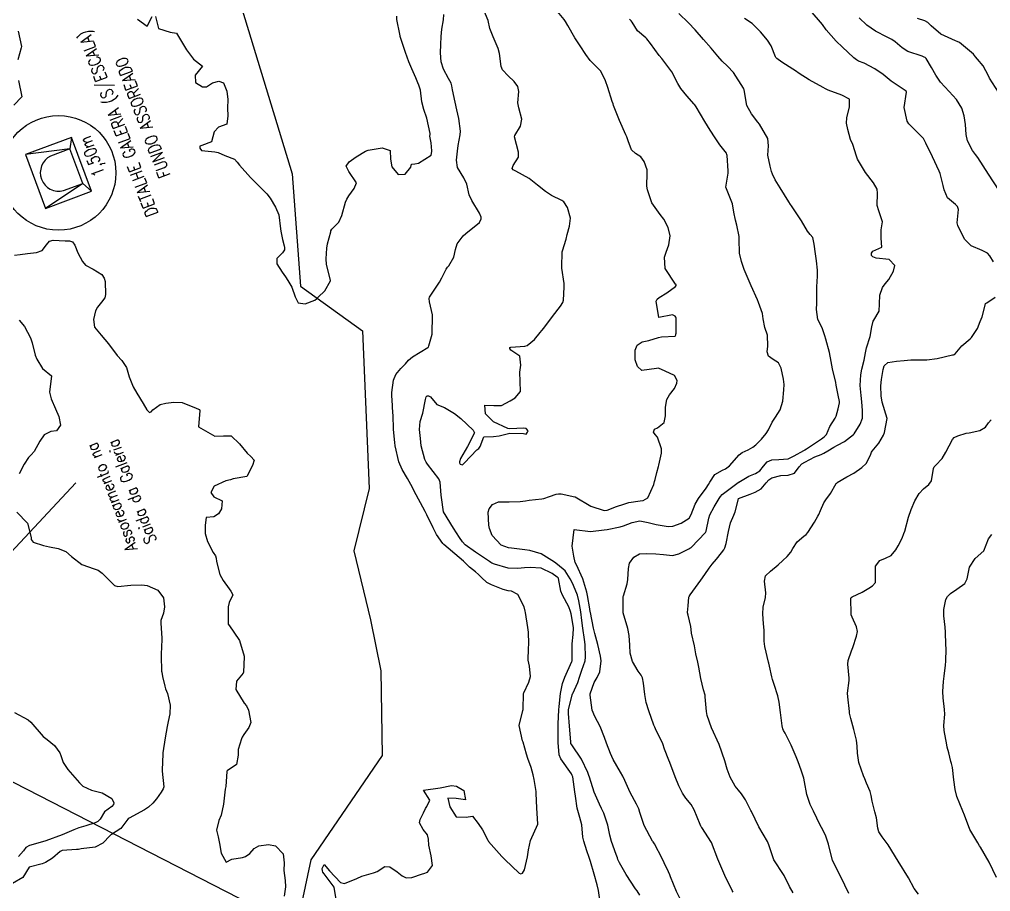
# Model space of a CAD drawing. Header units: metres. Extents: x 292545 to 299085, y 7450245 to 7463078.
# Drawn here: x 298772.6 to 298891, y 7450743.4 to 7450849.8 of the extents above; entities that cross this region are included whole.
import ezdxf

# ---------------------------------------------------------------- set-up
doc = ezdxf.new("R2010")
doc.units = ezdxf.units.M
doc.linetypes.add('CONTINUO', pattern=[0])
for name, color, linetype in [('Curvas de Nivel 1m', 11, 'Continuous'), ('Curvas de Nivel 5m', 15, 'Continuous'), ('Hidrografia', 140, 'Continuous'), ('TEXTO', 45, 'Continuous')]:
    doc.layers.add(name, color=color, linetype=linetype)
doc.styles.add('ROMANS', font='romans', dxfattribs={"height": 0.2})

msp = doc.modelspace()

# ---------------------------------------------------------------- linework, layer by layer
at = {"layer": 'Curvas de Nivel 1m', "flags": 128}
for points, elevation in [([(298843.43, 7450741.78), (298843.2, 7450743.52), (298843.04, 7450744.2), (298842.65, 7450745.52), (298842.22, 7450747.06), (298842.06, 7450747.53), (298841.78, 7450748.34), (298841.4, 7450749.53), (298841.29, 7450750.04), (298841.16, 7450751.54), (298840.93, 7450752.43), (298840.61, 7450753.54), (298840.38, 7450755.03), (298840.31, 7450755.55), (298840.05, 7450757.38), (298840, 7450757.55), (298839.89, 7450757.75), (298838.6, 7450759.57), (298838.4, 7450760.06), (298838.27, 7450761.57), (298838.29, 7450763.24), (298838.28, 7450763.58), (298838.26, 7450763.87), (298838.34, 7450765.57), (298838.38, 7450765.96), (298838.56, 7450767.57), (298838.8, 7450768.79), (298839.09, 7450769.56), (298839.94, 7450771.44), (298839.97, 7450771.55), (298839.99, 7450773.47), (298840, 7450773.55), (298840, 7450773.62), (298840.09, 7450774.75), (298840.13, 7450775.53), (298840.13, 7450775.55), (298840.11, 7450775.84), (298839.85, 7450777.28), (298839.79, 7450777.56), (298839.57, 7450778.12), (298838.79, 7450779.57), (298838.61, 7450780.03), (298838.3, 7450781.58), (298838.26, 7450781.67), (298838.17, 7450781.75), (298837.56, 7450782.2), (298836.19, 7450782.84), (298834.88, 7450782.92), (298834.19, 7450782.88), (298833.37, 7450782.81), (298832.18, 7450782.84), (298830.53, 7450783.32), (298830.19, 7450783.46), (298830.07, 7450783.55), (298829.91, 7450783.67), (298828.21, 7450784.79), (298826.95, 7450785.71), (298826.59, 7450786.08), (298826.23, 7450786.6), (298825.51, 7450787.73), (298824.27, 7450789.74), (298824.03, 7450791.49), (298824, 7450791.74), (298823.89, 7450793.33), (298823.74, 7450793.75), (298822.34, 7450795.56), (298822.19, 7450795.77), (298822.02, 7450796.1), (298821.56, 7450797.78), (298821.47, 7450798.69), (298821.38, 7450799.78), (298821.45, 7450800.73), (298821.75, 7450801.78), (298822.1, 7450803.43), (298822.18, 7450803.76), (298822.3, 7450803.9), (298822.44, 7450803.9), (298822.71, 7450803.76), (298823.49, 7450802.82), (298824.42, 7450802.45), (298825.64, 7450801.73), (298826.4, 7450801.11), (298827.9, 7450799.7), (298828.06, 7450799.38), (298827.2, 7450797.71), (298826.35, 7450796.24), (298826.23, 7450795.84), (298826.23, 7450795.72), (298826.34, 7450795.54), (298826.6, 7450795.45), (298826.85, 7450795.71), (298828.36, 7450797.28), (298828.59, 7450797.46), (298828.78, 7450797.69), (298829.2, 7450798.86), (298830.38, 7450798.92), (298831.06, 7450798.98), (298832.38, 7450799.33), (298834.03, 7450799.27), (298834.38, 7450799.22), (298834.55, 7450799.45), (298834.6, 7450799.62), (298834.39, 7450799.89), (298834.09, 7450799.92), (298832.39, 7450799.86), (298832.13, 7450799.91), (298830.4, 7450800.69), (298829.42, 7450801.68), (298829.34, 7450802.76), (298830.42, 7450802.71), (298831.38, 7450802.7), (298832.43, 7450803.28), (298833.05, 7450803.64), (298833.69, 7450804.39), (298833.66, 7450805.63), (298833.62, 7450806.78), (298833.72, 7450807.63), (298833.59, 7450808.73), (298832.5, 7450809.44), (298832.37, 7450809.65), (298832.38, 7450809.78), (298832.51, 7450809.83), (298834.2, 7450809.93), (298834.51, 7450810.03), (298835.4, 7450810.74), (298836.09, 7450811.6), (298836.3, 7450811.84), (298836.54, 7450812.13), (298837.58, 7450813.58), (298838.57, 7450814.84), (298838.86, 7450815.28), (298838.92, 7450815.57), (298839.01, 7450817.15), (298839.01, 7450817.57), (298838.73, 7450819.46), (298838.72, 7450819.57), (298838.77, 7450821.45), (298838.79, 7450821.57), (298839.24, 7450822.99), (298839.38, 7450823.56), (298839.65, 7450824.59), (298839.79, 7450825.56), (298839.41, 7450826.86), (298838.96, 7450827.57), (298838.72, 7450827.71), (298837.48, 7450828.33), (298836.74, 7450828.82), (298835.76, 7450829.61), (298834.75, 7450830.4), (298833.11, 7450831.29), (298832.77, 7450831.47), (298832.67, 7450831.64), (298832.78, 7450831.99), (298833.42, 7450833), (298833.44, 7450833.63), (298832.97, 7450835.48), (298833, 7450835.64), (298833.68, 7450836.78), (298833.83, 7450837.63), (298833.46, 7450839.03), (298833.35, 7450839.64), (298833.49, 7450841.02), (298833.36, 7450841.64), (298832.89, 7450842.25), (298832.17, 7450842.92), (298831.49, 7450843.66), (298831.32, 7450844.07), (298831.13, 7450845.67), (298830.94, 7450846.26), (298830.33, 7450847.68), (298829.96, 7450848.69), (298829.73, 7450849.68), (298829, 7450851.43)], 712), ([(298811.18, 7450742.41), (298810.96, 7450743.9), (298809.74, 7450745.53), (298809.57, 7450745.74), (298809.51, 7450745.91), (298809.48, 7450746.18), (298809.75, 7450746.67), (298810.4, 7450745.9), (298811.73, 7450744.48), (298812.22, 7450744.38), (298813.73, 7450744.98), (298814.32, 7450745.27), (298815.74, 7450745.66), (298815.89, 7450745.69), (298816.19, 7450745.84), (298817.14, 7450746.44), (298817.75, 7450746.38), (298818.63, 7450745.81), (298819.24, 7450745.3), (298819.74, 7450745.05), (298820.44, 7450745.08), (298821.74, 7450745.54), (298821.91, 7450745.6), (298822.33, 7450745.76), (298822.95, 7450746.57), (298822.78, 7450747.76), (298822.51, 7450749.04), (298822.46, 7450749.76), (298822.33, 7450750.3), (298821.8, 7450750.95), (298821.37, 7450751.77), (298821.43, 7450752.16), (298821.83, 7450752.99), (298822.09, 7450753.51), (298822.24, 7450753.76), (298822.63, 7450754.54), (298821.86, 7450755.77), (298823.87, 7450756.04), (298825.28, 7450756.32), (298825.87, 7450756.24), (298826.75, 7450755.71), (298826.99, 7450754.57), (298825.85, 7450754.72), (298824.81, 7450754.78), (298825.08, 7450753.73), (298825.82, 7450752.51), (298827.06, 7450752.47), (298827.83, 7450752.58), (298828.52, 7450751.69), (298829.04, 7450750.91), (298829.69, 7450749.67), (298829.72, 7450749.6), (298829.79, 7450749.5), (298831.42, 7450747.65), (298831.77, 7450747.28), (298833.52, 7450745.63), (298833.74, 7450745.55), (298833.94, 7450745.63), (298834.16, 7450746.03), (298834.53, 7450747.62), (298834.65, 7450748.49), (298834.92, 7450749.61), (298835.81, 7450751.6), (298835.67, 7450753.6), (298835.6, 7450755.34), (298835.58, 7450755.6), (298835.34, 7450757.07), (298835.24, 7450757.61), (298834.98, 7450758.53), (298834.58, 7450759.62), (298834.42, 7450760.13), (298833.99, 7450761.63), (298833.94, 7450761.78), (298833.51, 7450763.63), (298833.98, 7450765.49), (298834.02, 7450765.62), (298834.06, 7450767.56), (298834.07, 7450767.62), (298834.69, 7450768.95), (298834.89, 7450769.61), (298834.76, 7450770.9), (298834.63, 7450771.61), (298834.65, 7450773.03), (298834.7, 7450773.61), (298834.65, 7450775.05), (298834.59, 7450775.62), (298834.29, 7450777.45), (298834.25, 7450777.62), (298834.13, 7450778.15), (298833.37, 7450779.63), (298832.57, 7450780.05), (298832.16, 7450780.09), (298831.57, 7450780.25), (298830.16, 7450780.81), (298829.57, 7450781.08), (298828.94, 7450781.69), (298828.57, 7450782.08), (298828.18, 7450782.41), (298827.47, 7450782.99), (298826.73, 7450783.71), (298826.2, 7450784.17), (298824.33, 7450785.74), (298824.22, 7450785.85), (298823.44, 7450786.96), (298823.02, 7450787.76), (298822.27, 7450789.34), (298822.04, 7450789.77), (298821.75, 7450790.3), (298820.96, 7450791.78), (298820.31, 7450793.05), (298819.9, 7450793.79), (298819.25, 7450794.88), (298818.84, 7450795.81), (298818.41, 7450797.76), (298818.41, 7450797.81), (298818.37, 7450798.16), (298818.21, 7450799.81), (298818.13, 7450801.53), (298818.12, 7450801.81), (298818.01, 7450803.39), (298817.98, 7450803.82), (298817.99, 7450804.27), (298818.2, 7450805.81), (298818.47, 7450806.49), (298819.08, 7450807.2), (298819.67, 7450807.8), (298820.03, 7450808.25), (298820.49, 7450808.62), (298822.36, 7450809.76), (298822.44, 7450809.83), (298822.51, 7450809.99), (298822.89, 7450811.39), (298822.92, 7450811.76), (298822.94, 7450813.37), (298822.93, 7450813.76), (298822.58, 7450815.36), (298822.54, 7450815.76), (298822.58, 7450815.91), (298823.8, 7450817.75), (298824.08, 7450818.28), (298824.62, 7450819.35), (298824.79, 7450819.57), (298824.94, 7450819.74), (298825.55, 7450820.82), (298825.75, 7450821.73), (298825.96, 7450822.42), (298826.67, 7450823.42), (298827.01, 7450823.71), (298828.69, 7450825.04), (298828.9, 7450825.48), (298828.9, 7450825.69), (298828.7, 7450826.18), (298827.75, 7450827.7), (298827.43, 7450828.4), (298827.12, 7450829.71), (298826.75, 7450830.49), (298826.01, 7450831.73), (298825.88, 7450832.63), (298826, 7450833.73), (298826.09, 7450834.44), (298826.34, 7450835.72), (298826.36, 7450836.18), (298826.14, 7450837.72), (298825.92, 7450838.79), (298825.72, 7450839.73), (298825.38, 7450841.24), (298825.3, 7450841.73), (298825.21, 7450842.05), (298824.9, 7450842.6), (298824.28, 7450843.75), (298824.01, 7450844.66), (298823.92, 7450845.75), (298823.95, 7450846.75), (298824, 7450847.75), (298824.1, 7450848.62), (298824.27, 7450849.75), (298824.32, 7450850.42)], 711), ([(298848.23, 7450742.94), (298847.9, 7450743.46), (298847.73, 7450743.72), (298846.57, 7450745.47), (298845.76, 7450746.9), (298845.57, 7450747.29), (298845.5, 7450747.48), (298845.35, 7450747.9), (298844.78, 7450749.5), (298844.58, 7450750.27), (298844.33, 7450751.5), (298843.83, 7450752.96), (298843.58, 7450753.51), (298843.3, 7450754.06), (298842.67, 7450755.52), (298842.08, 7450757.33), (298842.02, 7450757.53), (298841.89, 7450757.93), (298841.11, 7450759.54), (298839.93, 7450761.29), (298839.84, 7450761.46), (298839.82, 7450761.55), (298839.82, 7450761.67), (298839.64, 7450763.55), (298839.52, 7450765.1), (298839.55, 7450765.56), (298840, 7450767.4), (298840.04, 7450767.51), (298840.05, 7450767.55), (298840.68, 7450768.89), (298840.89, 7450769.54), (298841.16, 7450770.42), (298841.57, 7450771.53), (298841.62, 7450771.97), (298841.55, 7450773.54), (298841.48, 7450774.13), (298841.27, 7450775.54), (298841.17, 7450776.48), (298841.05, 7450777.54), (298840.81, 7450778.87), (298840.64, 7450779.55), (298840.16, 7450780.72), (298839.89, 7450781.27), (298839.75, 7450781.56), (298839.13, 7450782.52), (298838.19, 7450783.31), (298837.82, 7450783.58), (298836.21, 7450784.59), (298834.81, 7450785.02), (298834.21, 7450785.08), (298832.59, 7450785.27), (298832.22, 7450785.33), (298831.32, 7450785.66), (298830.23, 7450786.82), (298829.89, 7450787.67), (298829.83, 7450788.1), (298829.75, 7450789.68), (298829.87, 7450790.08), (298830.28, 7450790.61), (298831.01, 7450790.94), (298832.29, 7450790.96), (298833.64, 7450790.98), (298834.29, 7450791.08), (298834.74, 7450791.16), (298836.29, 7450791.31), (298836.53, 7450791.35), (298837.2, 7450791.59), (298838.02, 7450791.86), (298838.3, 7450791.93), (298838.65, 7450791.93), (298840.29, 7450791.57), (298840.34, 7450791.55), (298842.28, 7450790.43), (298843.88, 7450789.9), (298844.27, 7450789.94), (298845.38, 7450790.38), (298846.28, 7450790.68), (298846.9, 7450790.85), (298848.29, 7450791.07), (298848.63, 7450791.11), (298849.21, 7450791.45), (298849.96, 7450793.08), (298850.04, 7450793.43), (298850.09, 7450793.66), (298850.33, 7450794.52), (298850.53, 7450795.24), (298850.57, 7450795.43), (298850.9, 7450796.88), (298850.89, 7450797.42), (298850.38, 7450798.83), (298850.12, 7450799.18), (298849.9, 7450799.44), (298850.01, 7450799.81), (298850.39, 7450799.97), (298851.19, 7450800.63), (298851.36, 7450801.42), (298851.36, 7450802.49), (298851.55, 7450803.42), (298851.86, 7450804), (298852.45, 7450804.77), (298852.77, 7450805.41), (298852.8, 7450805.74), (298852.47, 7450806.38), (298850.78, 7450807.13), (298850.48, 7450807.24), (298850.28, 7450807.23), (298848.48, 7450806.99), (298847.96, 7450807.47), (298847.68, 7450808.28), (298847.65, 7450809.47), (298847.91, 7450810.07), (298848.52, 7450810.48), (298849.35, 7450810.62), (298850.53, 7450810.99), (298850.88, 7450811.07), (298852.53, 7450811.16), (298852.62, 7450811.32), (298852.64, 7450811.41), (298852.65, 7450811.53), (298852.66, 7450813.41), (298852.63, 7450813.49), (298852.55, 7450813.59), (298852.21, 7450813.76), (298850.55, 7450813.43), (298850.25, 7450815.43), (298850.35, 7450815.66), (298850.58, 7450815.87), (298851.54, 7450816.47), (298852.6, 7450817.22), (298852.67, 7450817.34), (298852.69, 7450817.41), (298852.65, 7450817.46), (298852.6, 7450817.5), (298851.31, 7450819.42), (298851.25, 7450820.82), (298851.47, 7450821.42), (298851.78, 7450822.3), (298851.93, 7450823.42), (298851.68, 7450824.42), (298851.15, 7450825.43), (298850.7, 7450826.03), (298849.72, 7450827.44), (298849.16, 7450829.02), (298849.11, 7450829.45), (298849.15, 7450831.06), (298849.13, 7450831.45), (298848.78, 7450832.47), (298848.37, 7450833.03), (298847.71, 7450833.47), (298847.24, 7450833.91), (298846.81, 7450835.01), (298846.66, 7450835.48), (298846.55, 7450835.75), (298845.77, 7450837.49), (298845.04, 7450839.32), (298844.98, 7450839.5), (298844.87, 7450839.82), (298844.33, 7450841.51), (298844.06, 7450842.34), (298843.47, 7450843.51), (298842.92, 7450844.06), (298842.19, 7450844.79), (298841.65, 7450845.54), (298840.95, 7450846.6), (298840.32, 7450847.56), (298839.46, 7450849.09), (298839.18, 7450849.57), (298838.99, 7450849.81), (298838.19, 7450850.78)], 713), ([(298891.36, 7450820.22), (298890.95, 7450820.95), (298890.65, 7450821.3), (298889.99, 7450821.62), (298888.66, 7450822.19), (298887.86, 7450822.99), (298887.01, 7450824.68), (298886.96, 7450825), (298887.1, 7450826.62), (298886.97, 7450827), (298886.73, 7450827.25), (298885.78, 7450828.06), (298885.36, 7450829.02), (298885.25, 7450829.53), (298884.87, 7450831.03), (298884.77, 7450831.31), (298883.92, 7450833.04), (298883.13, 7450834.73), (298882.98, 7450835.05), (298882.82, 7450835.28), (298881.07, 7450837.07), (298880.84, 7450837.42), (298880.49, 7450839.08), (298880.76, 7450840.95), (298880.71, 7450841.07), (298878.9, 7450842.29), (298877.9, 7450843.11), (298876.92, 7450843.8), (298875.59, 7450844.47), (298874.93, 7450844.73), (298874.67, 7450844.88), (298874.33, 7450845.15), (298873.59, 7450845.81), (298872.95, 7450846.44), (298872.17, 7450847.18), (298870.97, 7450848.54), (298870.5, 7450849.19), (298869, 7450850.93)], 717), ([(298853.69, 7450741.45), (298852.72, 7450743.4), (298851.99, 7450745.16), (298851.9, 7450745.41), (298851.75, 7450745.78), (298851.22, 7450746.88), (298850.98, 7450747.42), (298850.04, 7450749.19), (298849.88, 7450749.44), (298849.84, 7450749.49), (298849.79, 7450749.54), (298848.75, 7450751.45), (298848.24, 7450753.05), (298848.12, 7450753.46), (298847.85, 7450754.05), (298847.06, 7450755.47), (298846.4, 7450756.95), (298846.17, 7450757.48), (298845.89, 7450757.96), (298845, 7450759.49), (298844.65, 7450760.23), (298844.19, 7450761.51), (298843.94, 7450762.17), (298843.39, 7450763.52), (298842.74, 7450764.75), (298842.43, 7450765.53), (298842.16, 7450767.37), (298842.18, 7450767.53), (298842.67, 7450768.88), (298843.03, 7450769.52), (298843.36, 7450770.2), (298843.51, 7450771.52), (298843.45, 7450772.12), (298843.13, 7450773.52), (298842.74, 7450774.88), (298842.58, 7450775.53), (298842.22, 7450777.43), (298842.2, 7450777.53), (298842.13, 7450777.9), (298841.85, 7450779.53), (298841.78, 7450779.91), (298841.29, 7450781.54), (298840.5, 7450783.24), (298840.36, 7450783.55), (298840.2, 7450784.3), (298840, 7450785.55), (298840.24, 7450787.55), (298842.24, 7450787.33), (298843.9, 7450787.51), (298844.24, 7450787.57), (298845.85, 7450787.88), (298846.25, 7450788), (298847.31, 7450788.41), (298848.25, 7450788.63), (298849.25, 7450788.44), (298850.25, 7450788.18), (298851.71, 7450787.95), (298852.25, 7450787.98), (298853.3, 7450788.35), (298854.26, 7450788.95), (298854.52, 7450789.39), (298854.98, 7450790.68), (298855.4, 7450791.37), (298856.31, 7450792.62), (298856.6, 7450793.07), (298856.76, 7450793.36), (298857.39, 7450794.28), (298858.33, 7450794.8), (298858.7, 7450794.97), (298859.17, 7450795.33), (298860.36, 7450796.67), (298860.71, 7450796.96), (298861.45, 7450797.3), (298862.03, 7450797.63), (298862.37, 7450797.91), (298863.07, 7450798.59), (298863.65, 7450799.28), (298863.93, 7450799.74), (298864.4, 7450800.66), (298864.64, 7450801.04), (298864.8, 7450801.26), (298865.36, 7450802.19), (298865.69, 7450803.25), (298865.81, 7450804.61), (298865.84, 7450805.25), (298865.78, 7450805.93), (298865.48, 7450807.26), (298865.14, 7450807.91), (298864.49, 7450808.32), (298863.94, 7450808.71), (298863.76, 7450809.27), (298863.85, 7450809.93), (298863.81, 7450811.27), (298863.5, 7450812.23), (298863.28, 7450813.28), (298863.19, 7450813.91), (298862.72, 7450815.29), (298862.58, 7450815.6), (298861.8, 7450817.3), (298861.2, 7450818.72), (298860.98, 7450819.31), (298860.64, 7450820.27), (298860.41, 7450821.31), (298860.37, 7450823.01), (298860.35, 7450823.31), (298860.08, 7450824.71), (298859.92, 7450825.32), (298859.71, 7450826.31), (298859.55, 7450827.32), (298858.74, 7450829.33), (298859.01, 7450831.07), (298859.01, 7450831.33), (298858.89, 7450833.23), (298858.87, 7450833.33), (298858.79, 7450833.51), (298857.99, 7450834.53), (298857.43, 7450835.35), (298856.83, 7450836.3), (298856.16, 7450837.37), (298855.09, 7450839.15), (298854.94, 7450839.38), (298854.86, 7450839.48), (298853.98, 7450840.5), (298853.23, 7450841.4), (298852.89, 7450841.98), (298852.14, 7450843.42), (298850.93, 7450845.03), (298850.6, 7450845.43), (298849.54, 7450846.86), (298849.09, 7450847.45), (298848.96, 7450847.57), (298847.95, 7450848.44), (298847.29, 7450849.48), (298847.17, 7450849.66), (298846.99, 7450849.84)], 714), ([(298866.93, 7450743.23), (298866.49, 7450744), (298865.88, 7450745.25), (298865.83, 7450745.34), (298865.75, 7450745.47), (298864.59, 7450747.26), (298863.98, 7450749.08), (298863.91, 7450749.27), (298863.8, 7450749.49), (298862.77, 7450751.28), (298861.84, 7450753.14), (298861.77, 7450753.29), (298861.12, 7450754.57), (298860.64, 7450755.31), (298860.29, 7450755.74), (298859.87, 7450756.26), (298859.26, 7450757.33), (298858.89, 7450758.33), (298858.61, 7450759.33), (298857.93, 7450761.34), (298857, 7450763.35), (298856.45, 7450764.88), (298856.36, 7450765.36), (298856.22, 7450767.13), (298856.19, 7450767.36), (298856.01, 7450767.99), (298855.68, 7450769.37), (298855.44, 7450770.76), (298855.3, 7450771.37), (298855.06, 7450772.38), (298854.9, 7450773.38), (298854.56, 7450774.92), (298854.49, 7450775.38), (298854.46, 7450775.74), (298854.12, 7450777.11), (298854.06, 7450777.39), (298854.06, 7450777.45), (298854.14, 7450778.27), (298854.23, 7450779.31), (298854.25, 7450779.39), (298854.37, 7450779.6), (298855.66, 7450781.37), (298856.18, 7450782.09), (298856.68, 7450782.86), (298857.06, 7450783.35), (298857.6, 7450783.94), (298858.21, 7450784.73), (298858.47, 7450785.09), (298858.6, 7450785.33), (298858.76, 7450785.86), (298859.07, 7450787.33), (298859.31, 7450788.38), (298859.69, 7450789.32), (298859.86, 7450789.73), (298860.27, 7450791.31), (298860.29, 7450791.34), (298861.7, 7450791.89), (298862.3, 7450792.13), (298863.04, 7450792.55), (298863.64, 7450793.28), (298863.96, 7450793.63), (298864.32, 7450793.88), (298865.42, 7450794.16), (298866.33, 7450794.18), (298867.11, 7450794.46), (298867.69, 7450795.23), (298868, 7450795.57), (298868.35, 7450795.8), (298869.58, 7450796.42), (298870.36, 7450796.73), (298870.68, 7450796.87), (298871.19, 7450797.18), (298871.92, 7450797.62), (298872.37, 7450797.86), (298873.21, 7450798.32), (298874.3, 7450799.15), (298874.34, 7450799.19), (298874.38, 7450799.26), (298875.11, 7450800.43), (298875.38, 7450801.14), (298875.39, 7450802.1), (298875.33, 7450803.14), (298875.24, 7450803.94), (298875.13, 7450805.14), (298875.19, 7450806.43), (298875.33, 7450807.14), (298875.62, 7450808.25), (298875.77, 7450809.13), (298875.9, 7450809.74), (298876.32, 7450811.12), (298876.54, 7450812.29), (298876.69, 7450812.98), (298876.77, 7450813.12), (298877.45, 7450814.23), (298877.48, 7450815.11), (298877.52, 7450816.18), (298877.84, 7450817.11), (298878.17, 7450817.54), (298878.61, 7450818.06), (298879.19, 7450819.09), (298879.33, 7450819.79), (298878.64, 7450820.52), (298877.06, 7450820.7), (298876.64, 7450820.85), (298876.51, 7450820.99), (298876.48, 7450821.12), (298876.48, 7450821.29), (298876.65, 7450821.52), (298877.74, 7450822.03), (298877.66, 7450823.11), (298877.67, 7450824.12), (298877.83, 7450825.11), (298877.39, 7450826.44), (298877.18, 7450827.12), (298877.24, 7450828.62), (298877.18, 7450829.12), (298876.75, 7450829.87), (298875.76, 7450831.13), (298874.79, 7450832.77), (298874.66, 7450833.14), (298874.2, 7450834.54), (298873.95, 7450835.15), (298873.59, 7450836.4), (298873.46, 7450837.16), (298873.49, 7450837.8), (298873.81, 7450839.16), (298873.8, 7450840.08), (298872.88, 7450840.59), (298871.22, 7450841.19), (298870.89, 7450841.35), (298870.59, 7450841.49), (298868.9, 7450842.44), (298867.67, 7450843.23), (298867.22, 7450843.54), (298866.92, 7450843.73), (298865.57, 7450844.61), (298864.93, 7450845.06), (298864.83, 7450845.16), (298864.79, 7450845.26), (298864.27, 7450846.59), (298863.83, 7450847.28), (298862.97, 7450848.32), (298861.93, 7450849.3), (298860.99, 7450849.95)], 716), ([(298892.05, 7450828.94), (298890.76, 7450830.95), (298889.46, 7450832.97), (298889.17, 7450833.35), (298888.8, 7450833.81), (298888.19, 7450834.99), (298888.04, 7450835.77), (298887.95, 7450836.99), (298887.8, 7450838.04), (298887.51, 7450838.99), (298886.87, 7450840.03), (298885.97, 7450841.01), (298884.9, 7450842.16), (298884.33, 7450843.03), (298883.83, 7450843.95), (298883.15, 7450845.05), (298883.04, 7450845.16), (298882.93, 7450845.22), (298882.67, 7450845.32), (298880.94, 7450845.91), (298880.23, 7450846.36), (298879.37, 7450847.09), (298878.96, 7450847.38), (298878.4, 7450847.67), (298876.97, 7450848.4), (298875.91, 7450849.13), (298874.99, 7450850.01)], 718), ([(298891.99, 7450840.94), (298890.91, 7450842.64), (298890.78, 7450842.95), (298890.12, 7450844.16), (298889.43, 7450844.97), (298889.2, 7450845.24), (298888.94, 7450845.56), (298887.22, 7450847), (298886.95, 7450847.14), (298886.75, 7450847.21), (298884.97, 7450848.03), (298883.77, 7450849.04), (298883.38, 7450849.44), (298882.99, 7450849.66), (298882.11, 7450849.94)], 719), ([(298772.4, 7450848.37), (298772.8, 7450846.51), (298772.79, 7450846.36), (298772.38, 7450844.9)], 711), ([(298772.46, 7450842.36), (298772.86, 7450840.36), (298771.89, 7450839.34)], 711), ([(298771.95, 7450821.06), (298772.64, 7450821.13), (298773.55, 7450821.26), (298774.64, 7450821.38), (298775.35, 7450821.62), (298775.88, 7450822.32), (298776.21, 7450822.76), (298776.66, 7450822.86), (298778.15, 7450822.8), (298778.66, 7450822.8), (298779.04, 7450822.67), (298779.3, 7450822.28), (298779.69, 7450821.32), (298780.24, 7450820.27), (298780.63, 7450819.83), (298781.55, 7450819.32), (298782.61, 7450818.68), (298782.89, 7450818.24), (298783, 7450817.83), (298783.06, 7450816.24), (298782.97, 7450815.85), (298782.57, 7450815.31), (298782.09, 7450814.71), (298781.86, 7450814.25), (298781.61, 7450813.18), (298781.71, 7450812.25), (298782.52, 7450811.3), (298783.43, 7450810.23), (298784.49, 7450808.81), (298785.06, 7450808.21), (298785.62, 7450807.35), (298785.96, 7450806.2), (298786.44, 7450804.99), (298786.9, 7450804.19), (298787.64, 7450802.96), (298788.12, 7450802.17), (298788.41, 7450801.84), (298788.63, 7450801.94), (298788.83, 7450802.17), (298789.74, 7450802.84), (298790.42, 7450803), (298791.41, 7450803.12), (298792.42, 7450803.05), (298794.13, 7450802.39), (298794.41, 7450802.27), (298794.53, 7450802.21), (298794.58, 7450802.1), (298794.39, 7450800.1), (298796.38, 7450798.95), (298797.45, 7450798.99), (298798.38, 7450799.01), (298799.41, 7450798.04), (298800.35, 7450796.9), (298800.8, 7450796.48), (298801.18, 7450796.02), (298800.98, 7450795.37), (298800.31, 7450794.03), (298798.62, 7450793.74), (298798.31, 7450793.63), (298797.74, 7450793.49), (298796.3, 7450792.84), (298795.91, 7450792.08), (298796.29, 7450791.54), (298797.29, 7450791.08), (298797.22, 7450790.07), (298796.86, 7450789.47), (298796.26, 7450789.12), (298795.33, 7450789.02), (298795.21, 7450788.09), (298795.23, 7450787.1), (298795.49, 7450786.09), (298796.21, 7450784.78), (298796.49, 7450784.36), (298796.57, 7450784.07), (298796.62, 7450783.66), (298796.99, 7450782.07), (298797.43, 7450781.33), (298798.16, 7450780.32), (298798.35, 7450780.05), (298798.58, 7450779.61), (298798.13, 7450778.67), (298798.02, 7450778.15), (298798.02, 7450778.05), (298798.03, 7450777.96), (298798.03, 7450776.05), (298798.04, 7450775.99), (298798.1, 7450775.93), (298799.41, 7450774.04), (298799.96, 7450772.13), (298799.96, 7450772.03), (298799.89, 7450770.17), (298799.84, 7450770.03), (298799.02, 7450769.04), (298798.94, 7450768.04), (298799.99, 7450766.36), (298800.24, 7450766.03), (298800.5, 7450765.5), (298800.77, 7450764.02), (298800.56, 7450763.42), (298799.94, 7450762.54), (298799.74, 7450762.22), (298799.65, 7450762.03), (298799.24, 7450760.72), (298799.23, 7450760.04), (298799.05, 7450758.89), (298797.89, 7450758.13), (298797.86, 7450758.05), (298797.72, 7450756.2), (298797.7, 7450756.05), (298797.66, 7450755.86), (298797.46, 7450754.06), (298797.16, 7450752.72), (298796.87, 7450752.06), (298796.62, 7450750.89), (298796.79, 7450750.07), (298796.97, 7450749.24), (298797.16, 7450748.06), (298797.76, 7450746.95), (298798.48, 7450747.32), (298799.77, 7450747.55), (298800.14, 7450747.65), (298800.66, 7450748.02), (298801.18, 7450748.62), (298801.78, 7450748.95), (298802.93, 7450749.13), (298803.78, 7450748.98), (298804.75, 7450747.97), (298804.84, 7450746.88), (298804.83, 7450745.97), (298804.98, 7450744.72), (298805, 7450743.97), (298804.87, 7450742.81)], 711), ([(298873.72, 7450743.15), (298872.74, 7450745.16), (298871.76, 7450747.17), (298871.24, 7450749.18), (298870.88, 7450750.26), (298870.39, 7450751.19), (298870.18, 7450751.55), (298869.82, 7450752.32), (298869.43, 7450753.2), (298869.03, 7450754.02), (298868.59, 7450755.21), (298868.33, 7450756.77), (298868.23, 7450757.22), (298867.9, 7450758.21), (298867.54, 7450759.22), (298867.31, 7450759.83), (298866.71, 7450761.23), (298865.95, 7450762.7), (298865.75, 7450763.04), (298865.67, 7450763.24), (298865.61, 7450763.6), (298865.38, 7450765.25), (298865.22, 7450766.48), (298865.07, 7450767.25), (298864.63, 7450768.65), (298864.42, 7450769.26), (298864.34, 7450769.57), (298864.05, 7450770.89), (298863.97, 7450771.27), (298863.95, 7450771.38), (298863.49, 7450773.28), (298863.4, 7450773.96), (298863.39, 7450775.28), (298863.34, 7450776.05), (298863.24, 7450777.28), (298863.3, 7450778.11), (298863.58, 7450779.28), (298863.61, 7450779.82), (298863.43, 7450781.28), (298863.55, 7450781.91), (298864.19, 7450782.49), (298865.1, 7450783.26), (298865.67, 7450783.78), (298866.21, 7450784.28), (298866.66, 7450784.79), (298866.91, 7450785.23), (298867.41, 7450786.05), (298868.24, 7450786.74), (298868.51, 7450786.95), (298868.73, 7450787.22), (298869.54, 7450788.48), (298869.96, 7450789.19), (298870.07, 7450789.39), (298870.27, 7450789.87), (298870.67, 7450790.81), (298870.92, 7450791.18), (298871.5, 7450791.98), (298872.18, 7450793.17), (298872.25, 7450793.24), (298872.31, 7450793.29), (298873.5, 7450793.98), (298874.33, 7450794.45), (298875.32, 7450795.14), (298875.83, 7450795.64), (298876.36, 7450796.63), (298876.48, 7450797), (298876.56, 7450797.12), (298877.38, 7450798.11), (298877.96, 7450799.1), (298878.07, 7450799.42), (298878.41, 7450801.1), (298877.81, 7450803.11), (298877.66, 7450803.89), (298877.63, 7450805.11), (298877.71, 7450805.87), (298877.9, 7450807.11), (298878.06, 7450807.54), (298878.49, 7450807.95), (298879.54, 7450808.13), (298880.49, 7450808.21), (298881.29, 7450808.26), (298882.5, 7450808.26), (298883.26, 7450808.28), (298884.5, 7450808.45), (298886.38, 7450808.88), (298886.5, 7450808.9), (298886.59, 7450808.91), (298886.71, 7450809), (298887.52, 7450809.98), (298888.52, 7450810.84), (298888.6, 7450810.9), (298888.68, 7450810.98), (298889.41, 7450812.1), (298889.77, 7450812.97), (298889.98, 7450813.54), (298890.36, 7450814.96), (298890.41, 7450815.13), (298890.58, 7450815.24), (298891.59, 7450815.94)], 717), ([(298772.54, 7450813.13), (298773.18, 7450812.35), (298773.9, 7450810.97), (298774.11, 7450810.34), (298774.49, 7450808.86), (298774.67, 7450808.34), (298775.37, 7450807.22), (298776.46, 7450806.31), (298776.21, 7450804.31), (298776.43, 7450803.52), (298776.95, 7450802.3), (298777.36, 7450801.35), (298777.58, 7450800.3), (298777.07, 7450799.62), (298776.38, 7450799.54), (298775.56, 7450799.14), (298775.07, 7450798.33), (298774.35, 7450797.08), (298774, 7450796.69), (298773.65, 7450796.35), (298773.13, 7450795.56), (298772.52, 7450794.36)], 712), ([(298882.21, 7450743.05), (298881.72, 7450743.75), (298881.02, 7450745.07), (298879.76, 7450747.08), (298878.51, 7450749.09), (298877.8, 7450750.08), (298877.39, 7450750.69), (298877.27, 7450751.11), (298877.09, 7450752.38), (298876.89, 7450753.11), (298876.57, 7450754.4), (298876.47, 7450755.12), (298876.33, 7450755.59), (298875.88, 7450756.62), (298875.67, 7450757.13), (298875.51, 7450757.51), (298874.95, 7450759.14), (298874.79, 7450760.27), (298874.76, 7450761.14), (298874.65, 7450761.85), (298874.34, 7450763.15), (298873.97, 7450764.52), (298873.82, 7450765.15), (298873.8, 7450765.34), (298873.6, 7450767.15), (298873.58, 7450767.58), (298873.77, 7450769.15), (298873.77, 7450769.42), (298873.6, 7450771.15), (298873.64, 7450771.57), (298874.07, 7450772.78), (298874.21, 7450773.15), (298874.66, 7450774.57), (298874.77, 7450775.14), (298874.67, 7450775.7), (298874.12, 7450776.85), (298874.02, 7450777.15), (298874.01, 7450777.27), (298873.99, 7450779.15), (298874.03, 7450779.27), (298874.15, 7450779.34), (298875.36, 7450779.93), (298876.16, 7450780.41), (298876.6, 7450780.69), (298876.97, 7450781.11), (298876.98, 7450782.32), (298877, 7450783.11), (298877.53, 7450783.78), (298878.21, 7450784.08), (298878.91, 7450784.39), (298879.48, 7450785.09), (298879.74, 7450785.57), (298880.24, 7450786.53), (298880.46, 7450787.08), (298880.55, 7450787.37), (298881.01, 7450789.07), (298881.34, 7450790), (298881.77, 7450791.06), (298882.3, 7450791.98), (298882.83, 7450792.52), (298883.5, 7450793.04), (298883.83, 7450793.52), (298884.08, 7450795.03), (298884.15, 7450795.22), (298884.34, 7450795.41), (298885.12, 7450796.25), (298885.56, 7450797.01), (298886.38, 7450798.54), (298886.6, 7450798.78), (298887.03, 7450798.99), (298888.04, 7450799.33), (298888.39, 7450799.38), (298889.73, 7450799.63), (298890.4, 7450800.05), (298890.78, 7450800.58), (298891.1, 7450800.95)], 718), ([(298772.26, 7450789.67), (298773.55, 7450788.35), (298773.98, 7450786.58), (298774.01, 7450786.34), (298774.22, 7450786.03), (298775.51, 7450785.62), (298776.21, 7450785.47), (298777.27, 7450785.24), (298778.21, 7450784.9), (298778.92, 7450784.28), (298780.19, 7450783.31), (298781.67, 7450782.76), (298782.18, 7450782.59), (298782.64, 7450782.24), (298784.16, 7450780.73), (298784.56, 7450780.61), (298786.16, 7450780.77), (298787.51, 7450780.83), (298788.16, 7450780.72), (298789.45, 7450780.16), (298790.14, 7450779.21), (298790.24, 7450778.15), (298790.12, 7450777.36), (298789.8, 7450776.46), (298789.79, 7450776.15), (298789.95, 7450774.29), (298789.95, 7450774.15), (298789.87, 7450772.34), (298789.87, 7450772.15), (298789.9, 7450770.29), (298789.92, 7450770.15), (298790.03, 7450769.64), (298790.3, 7450768.43), (298790.39, 7450768.14), (298790.61, 7450767.54), (298790.93, 7450766.14), (298790.92, 7450765.08), (298790.72, 7450764.14), (298790.58, 7450763.52), (298790.33, 7450762.14), (298790.07, 7450760.3), (298790.05, 7450760.15), (298789.98, 7450758.23), (298789.97, 7450758.15), (298789.98, 7450758.06), (298790.16, 7450756.15), (298790.09, 7450755.92), (298789.86, 7450755.53), (298789.29, 7450754.71), (298788.84, 7450754.16), (298788.32, 7450753.68), (298787.83, 7450753.37), (298785.95, 7450752.32), (298785.82, 7450752.24), (298785.81, 7450752.22), (298785.79, 7450752.2), (298784.95, 7450751.06), (298783.79, 7450750.34), (298783.72, 7450750.3), (298783.64, 7450750.22), (298782.73, 7450749.29), (298781.78, 7450748.8), (298780.09, 7450748.58), (298779.78, 7450748.53), (298779.54, 7450748.5), (298777.77, 7450748.38), (298777.52, 7450748.29), (298776.61, 7450747.46), (298775.75, 7450746.92), (298775.32, 7450746.75), (298773.74, 7450746.34), (298772.98, 7450745.1), (298771.72, 7450744.36)], 712), ([(298891.74, 7450745.09), (298890.85, 7450746.95), (298889.79, 7450748.81), (298889.69, 7450748.96), (298889.45, 7450749.31), (298888.5, 7450750.97), (298887.83, 7450752.69), (298887.76, 7450752.9), (298887.73, 7450752.98), (298887.63, 7450753.19), (298886.9, 7450754.99), (298886.69, 7450755.82), (298886.55, 7450757), (298886.37, 7450758.54), (298886.24, 7450759.01), (298886.17, 7450759.26), (298885.93, 7450760.32), (298885.74, 7450761.01), (298885.68, 7450761.27), (298885.36, 7450763.02), (298885.34, 7450763.64), (298885.44, 7450765.02), (298885.4, 7450765.61), (298885.23, 7450767.02), (298885.21, 7450767.81), (298885.28, 7450769.02), (298885.37, 7450769.68), (298885.53, 7450771.02), (298885.57, 7450771.51), (298885.6, 7450773.01), (298885.58, 7450773.52), (298885.51, 7450775.02), (298885.48, 7450775.65), (298885.33, 7450777.02), (298885.33, 7450777.82), (298885.58, 7450779.02), (298885.78, 7450779.38), (298886.15, 7450779.75), (298886.89, 7450780.27), (298887.88, 7450780.98), (298888.18, 7450781.56), (298888.39, 7450782.78), (298888.45, 7450782.98), (298889.14, 7450784.04), (298890.21, 7450784.96), (298890.78, 7450786.41), (298891.18, 7450786.95)], 719), ([(298771.97, 7450765.25), (298773.62, 7450764.34), (298773.96, 7450764.05), (298775.47, 7450762.32), (298775.93, 7450761.96), (298776.83, 7450761.22), (298777.48, 7450760.3), (298777.6, 7450759.99), (298777.9, 7450759.12), (298778.45, 7450758.28), (298779.87, 7450756.66), (298780.3, 7450756.26), (298781.35, 7450755.74), (298781.86, 7450755.64), (298782.64, 7450755.45), (298783.85, 7450754.75), (298784.09, 7450754.22), (298784.05, 7450754.01), (298783.84, 7450753.77), (298782.94, 7450753.12), (298782.39, 7450752.23), (298782.11, 7450751.94), (298781.82, 7450751.78), (298780.66, 7450751.41), (298779.81, 7450751.14), (298779.18, 7450750.9), (298777.79, 7450750.29), (298775.79, 7450749.59), (298774.81, 7450749.3), (298773.78, 7450749), (298773.36, 7450748.76), (298773.05, 7450748.35), (298772.43, 7450747.68)], 713)]:
    msp.add_lwpolyline(points, dxfattribs=dict(at, elevation=elevation))
at = {"layer": 'Curvas de Nivel 5m', "flags": 128}
for points, elevation in [([(298786.98, 7450849.84), (298788.14, 7450849.01), (298788.75, 7450850.17)], 710), ([(298789.14, 7450850.17), (298789.51, 7450848.71), (298790.96, 7450848.26), (298791.74, 7450848.13), (298792.93, 7450846.12), (298793.79, 7450844.97), (298794.91, 7450844.1), (298794, 7450843.01), (298794.03, 7450842.11), (298794.89, 7450841.58), (298795.38, 7450841.59), (298796.12, 7450842.08), (298796.89, 7450842.27), (298797.47, 7450842.06), (298797.88, 7450841.06), (298797.98, 7450840.06), (298797.94, 7450838.97), (298798, 7450838.06), (298797.87, 7450837.02), (298796.83, 7450836.67), (298796.33, 7450836.08), (298796.01, 7450834.87), (298794.8, 7450834.45), (298794.57, 7450834.33), (298794.55, 7450834.1), (298794.79, 7450833.81), (298796.38, 7450833.67), (298796.79, 7450833.59), (298797.62, 7450833.23), (298798.78, 7450832.78), (298799.13, 7450832.4), (298799.42, 7450832.04), (298800.75, 7450830.53), (298801.22, 7450830.02), (298802.73, 7450828.52), (298803.13, 7450828), (298803.8, 7450826.9), (298804.19, 7450825.99), (298804.41, 7450824.25), (298804.44, 7450823.98), (298804.66, 7450822.95), (298804.85, 7450822.17), (298804.91, 7450821.98), (298804.91, 7450821.71), (298804.64, 7450821.34), (298803.97, 7450820.65), (298803.98, 7450819.99), (298804.61, 7450818.98), (298805.02, 7450818.39), (298805.31, 7450817.97), (298805.79, 7450817.16), (298806.19, 7450815.96), (298806.57, 7450815.23), (298807.4, 7450815.11), (298808.58, 7450815.56), (298808.78, 7450815.73), (298809.02, 7450815.93), (298809.83, 7450816.68), (298810.51, 7450817.91), (298810.51, 7450818), (298810, 7450819.92), (298809.96, 7450820.59), (298810.06, 7450821.92), (298810.15, 7450822.42), (298810.53, 7450823.91), (298810.56, 7450824.02), (298810.68, 7450824.23), (298811.53, 7450825.06), (298811.89, 7450825.89), (298812.35, 7450827.51), (298812.49, 7450827.88), (298812.73, 7450828.3), (298813.41, 7450829.2), (298813.68, 7450829.87), (298812.76, 7450831.27), (298812.4, 7450831.89), (298812.78, 7450832.44), (298813.62, 7450833.03), (298814.79, 7450833.72), (298815.09, 7450833.86), (298816.8, 7450834.15), (298817.77, 7450833.82), (298817.82, 7450832.78), (298817.99, 7450831.82), (298818.76, 7450830.91), (298819.63, 7450830.93), (298820.29, 7450831.79), (298820.4, 7450832.17), (298820.78, 7450832.2), (298821.25, 7450832.26), (298822.79, 7450833.26), (298822.87, 7450833.68), (298822.87, 7450833.76), (298822.8, 7450834.74), (298822.63, 7450835.59), (298822.68, 7450835.76), (298822.68, 7450835.89), (298822.24, 7450837.77), (298821.91, 7450838.83), (298821.65, 7450839.78), (298821.49, 7450841.17), (298821.3, 7450841.78), (298821.17, 7450842.06), (298820.9, 7450842.68), (298820.43, 7450843.79), (298820.08, 7450844.64), (298819.64, 7450845.8), (298819.02, 7450847.75), (298819.01, 7450847.81), (298818.97, 7450848.03), (298818.6, 7450849.81), (298818.58, 7450850.22)], 710), ([(298859.61, 7450743.32), (298859.52, 7450743.53), (298858.6, 7450745.33), (298857.76, 7450747.34), (298856.97, 7450749.35), (298855.81, 7450751.2), (298855.73, 7450751.28), (298855.66, 7450751.36), (298855.61, 7450751.57), (298854.86, 7450753.37), (298854.48, 7450754.01), (298853.86, 7450754.8), (298853.45, 7450755.39), (298852.99, 7450756.28), (298852.55, 7450757.4), (298851.91, 7450759.15), (298851.79, 7450759.41), (298851.26, 7450760.75), (298851.03, 7450761.42), (298850.15, 7450763.23), (298850.05, 7450763.43), (298849.96, 7450763.69), (298849.32, 7450765.44), (298849, 7450766.46), (298848.85, 7450767.45), (298848.67, 7450768.81), (298848.55, 7450769.45), (298848.4, 7450769.81), (298848.04, 7450770.27), (298847.34, 7450771.47), (298847.07, 7450772.47), (298847, 7450773.47), (298846.94, 7450774.63), (298846.77, 7450775.47), (298846.21, 7450777.39), (298846.19, 7450777.48), (298846.22, 7450779.41), (298846.24, 7450779.48), (298846.7, 7450780.94), (298846.78, 7450781.47), (298846.84, 7450782.82), (298846.99, 7450783.47), (298847.49, 7450784.18), (298848.21, 7450784.59), (298849.01, 7450784.64), (298850.21, 7450784.59), (298851.13, 7450784.5), (298852.21, 7450784.41), (298853.01, 7450784.6), (298854.22, 7450785.22), (298854.33, 7450785.28), (298854.48, 7450785.39), (298856.24, 7450787.2), (298856.3, 7450787.3), (298856.31, 7450787.36), (298856.66, 7450788.96), (298856.79, 7450789.35), (298857.3, 7450790.32), (298857.9, 7450791.34), (298858.06, 7450791.58), (298858.3, 7450791.82), (298860.25, 7450793.31), (298860.28, 7450793.34), (298860.31, 7450793.36), (298861.55, 7450794.07), (298862.33, 7450794.41), (298862.88, 7450794.74), (298863.31, 7450795.28), (298863.78, 7450795.84), (298864.35, 7450796.06), (298865.19, 7450796.1), (298866.35, 7450796.21), (298867.05, 7450796.54), (298868.25, 7450797.22), (298868.32, 7450797.27), (298868.36, 7450797.3), (298868.57, 7450797.42), (298870.38, 7450798.64), (298870.71, 7450798.86), (298871, 7450799.18), (298871.43, 7450800.15), (298872.06, 7450801.17), (298872.19, 7450801.4), (298872.42, 7450802.29), (298872.58, 7450803.02), (298872.59, 7450803.17), (298872.44, 7450803.95), (298872.2, 7450805.17), (298872.13, 7450805.5), (298871.76, 7450807.18), (298871.58, 7450808.09), (298871.37, 7450809.18), (298870.92, 7450810.79), (298870.8, 7450811.19), (298870.54, 7450812.04), (298870.16, 7450812.81), (298869.96, 7450813.2), (298869.78, 7450814.42), (298869.81, 7450815.2), (298869.82, 7450815.97), (298869.81, 7450817.2), (298869.9, 7450818.49), (298869.9, 7450819.2), (298869.77, 7450820.34), (298869.66, 7450821.2), (298869.5, 7450822.37), (298869.34, 7450823.21), (298869.01, 7450823.55), (298868.68, 7450823.96), (298867.95, 7450825.23), (298866.72, 7450827.06), (298866.61, 7450827.24), (298866.4, 7450827.57), (298865.34, 7450829.25), (298864.75, 7450830.23), (298864.41, 7450830.92), (298864.31, 7450831.27), (298864.12, 7450831.92), (298863.84, 7450833.27), (298863.92, 7450834.39), (298863.84, 7450835.27), (298862.84, 7450837.05), (298862.65, 7450837.29), (298861.85, 7450838.31), (298861.28, 7450839.31), (298860.95, 7450841.24), (298860.94, 7450841.31), (298860.88, 7450841.43), (298859.65, 7450843.32), (298858.92, 7450844.1), (298858.3, 7450844.71), (298857.76, 7450845.35), (298856.95, 7450846.31), (298856, 7450847.37), (298854.97, 7450848.56), (298854.19, 7450849.39), (298852.99, 7450850.53)], 715)]:
    msp.add_lwpolyline(points, dxfattribs=dict(at, elevation=elevation))
at = {"layer": 'Hidrografia'}
msp.add_lwpolyline([(298798.2, 7450856.11), (298805.83, 7450830.97), (298806.84, 7450817.25), (298814.39, 7450811.83), (298815.22, 7450792.59), (298813.37, 7450784.95), (298815.38, 7450776.54), (298816.64, 7450770.32), (298816.8, 7450759.97), (298808.11, 7450747.25), (298807.02, 7450742.07), (298802.08, 7450738.29), (298796.21, 7450735.08), (298793.82, 7450728.18), (298797.35, 7450724.91), (298803.33, 7450724.8), (298813.51, 7450728.95), (298821.32, 7450728.02), (298827.91, 7450709.83), (298834.06, 7450695.29), (298838.97, 7450683.02), (298845.99, 7450660.94)], dxfattribs=at)
at = {"layer": 'TEXTO', "linetype": 'CONTINUO'}
msp.add_polyline3d([(298781.37, 7450828.87, 0), (298778.91, 7450835.42, 0), (298773.29, 7450833.32, 0), (298775.75, 7450826.76, 0), (298781.37, 7450828.87, 0)], close=True, dxfattribs=at)
for points in [[(298778.91, 7450835.42, 0), (298778.71, 7450834.01, 0)], [(298778.71, 7450834.01, 0), (298773.29, 7450833.32, 0)], [(298777.94, 7450828.92, 0), (298780.28, 7450829.8, 0), (298778.71, 7450834.01, 0), (298776.37, 7450833.13, 0)], [(298780.28, 7450829.8, 0), (298775.75, 7450826.76, 0)], [(298781.37, 7450828.87, 0), (298780.28, 7450829.8, 0)], [(298755.06, 7450767.16, 0), (298779.46, 7450793.25, 0)], [(298753.64, 7450766.04, 0), (298826.61, 7450728.57, 0)]]:
    msp.add_polyline3d(points, dxfattribs=at)
msp.add_circle((298777.33, 7450831.09), 7, dxfattribs=at)
msp.add_arc((298777.37, 7450831.11), 2.26, 116.4069, 284.6377, dxfattribs=at)

# ---------------------------------------------------------------- texts
at = {"layer": 'TEXTO', "style": 'ROMANS', "width": 0.8}
for s, rotation, p in [('DETALHE GALERIA (S/ESCALA)', 110.5223, (298789.5, 7450826.1)), ('FUNDO ASSOREADO', 110.5223, (298791.04, 7450830.83)), ('1,50m', 110.5223, (298783.01, 7450830.96)), ('Assoreamento na', 110.7605, (298787, 7450785.21)), ('Saida da Galeria', 110.7605, (298789.34, 7450786.19))]:
    msp.add_text(s, height=1.5, rotation=rotation, dxfattribs=at).set_placement(p)

doc.saveas('drawing.dxf')
